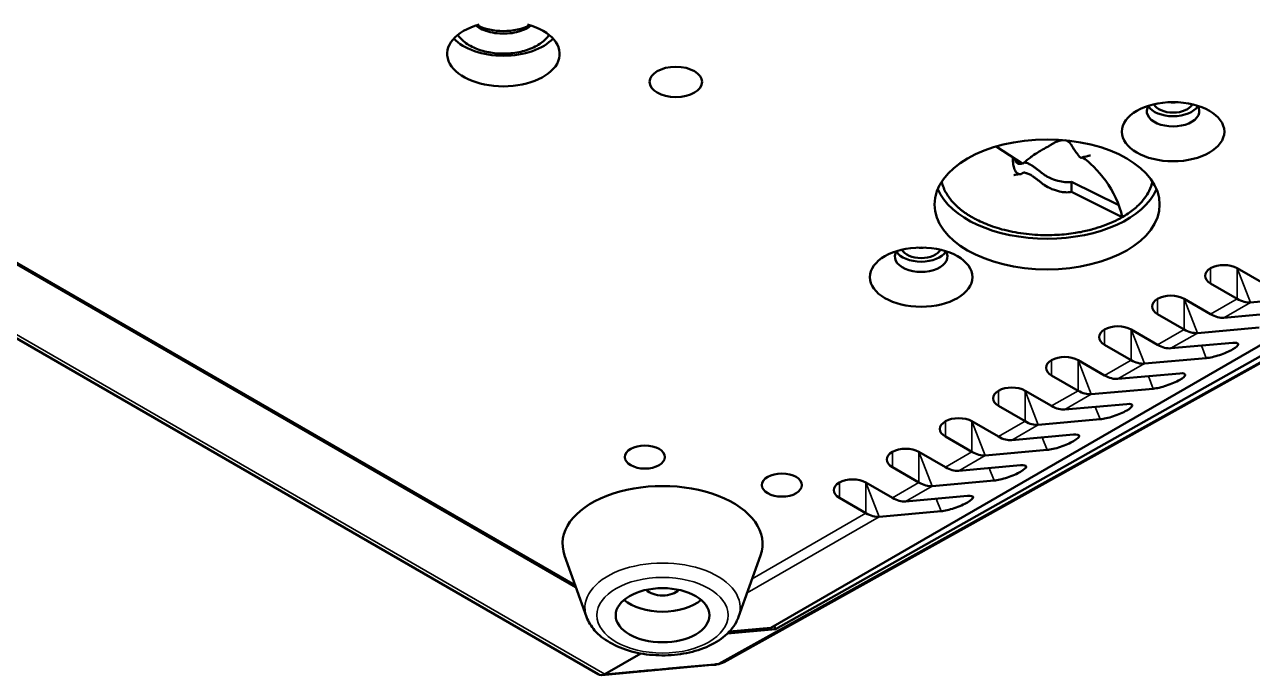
# Model space of a CAD drawing. Header units: millimetres. Extents: x 40 to 2195, y 40 to 1687.
# Drawn here: x 464 to 562.2, y 128.3 to 180.3 of the extents above; entities that cross this region are included whole.
import ezdxf

# ---------------------------------------------------------------- set-up
doc = ezdxf.new("R2010")
doc.units = ezdxf.units.MM
doc.header["$LTSCALE"] = 8
doc.layers.add('Visible (ISO)', color=7, linetype='Continuous', lineweight=50)
doc.layers.add('Visible Narrow (ISO)', color=7, linetype='Continuous', lineweight=35)

msp = doc.modelspace()

# ---------------------------------------------------------------- linework, layer by layer
at = {"layer": 'Visible (ISO)'}
for p, q in [((380.618, 202.988), (509.89, 128.352)), ((508.118, 135.329), (401.218, 197.047)), ((508.066, 135.472), (401.358, 197.08)), ((613.903, 184.14), (523.718, 132.071)), ((543.864, 169.177), (541.746, 170.574)), ((547.754, 167.748), (551.55, 165.867)), ((547.754, 167.748), (547.754, 166.932)), ((547.754, 166.932), (551.819, 164.917)), ((563.133, 159.609), (561.012, 160.834)), ((561.012, 158.385), (558.89, 159.609)), ((558.89, 157.16), (556.769, 158.385)), ((562.072, 158.101), (567.022, 158.543)), ((570.849, 157.688), (519.983, 129.328)), ((569.365, 157.465), (524.09, 131.946)), ((556.769, 155.935), (554.648, 157.16)), ((559.951, 156.876), (564.901, 157.318)), ((554.648, 154.71), (552.527, 155.935)), ((557.83, 155.651), (562.78, 156.093)), ((552.527, 153.486), (550.405, 154.71)), ((555.708, 154.426), (560.658, 154.868)), ((550.405, 152.261), (548.284, 153.486)), ((553.587, 153.202), (558.537, 153.644)), ((548.284, 151.036), (546.163, 152.261)), ((551.466, 151.977), (556.416, 152.419)), ((546.163, 149.812), (544.041, 151.036)), ((549.345, 150.752), (554.294, 151.194)), ((544.041, 148.587), (541.92, 149.812)), ((547.223, 149.527), (552.173, 149.969)), ((541.92, 147.362), (539.799, 148.587)), ((545.102, 148.303), (550.052, 148.745)), ((539.799, 146.137), (537.677, 147.362)), ((542.981, 147.078), (547.93, 147.52)), ((537.677, 144.913), (535.556, 146.137)), ((540.859, 145.853), (545.809, 146.295)), ((535.556, 143.688), (533.435, 144.913)), ((538.738, 144.628), (543.688, 145.07)), ((533.435, 142.463), (531.313, 143.688)), ((536.617, 143.404), (541.566, 143.846)), ((531.313, 141.238), (529.192, 142.463)), ((534.495, 142.179), (539.445, 142.621)), ((532.374, 140.954), (537.324, 141.396)), ((508.971, 132.941), (507.215, 137.856)), ((521.129, 132.941), (522.885, 137.856)), ((520.232, 131.602), (524.09, 131.946)), ((523.718, 132.071), (520.403, 131.775)), ((524.09, 131.946), (523.982, 132.224)), ((510.436, 128.364), (513.319, 130.013)), ((519.983, 129.328), (519.983, 129.328))]:
    msp.add_line(p, q, dxfattribs=at)
for centre, major_axis, ratio, start_param, end_param in [((502.322, 177.981), (4.5, 0), 0.57735, 2.015872, 7.408906), ((502.322, 181.655), (3.2, 0), 0.57735, 3.987541, 5.437237), ((502.322, 180.43), (-4.5, 0), 0.57735, 0.490883, 2.65071), ((555.885, 173.388), (2.1, 0), 0.57735, 2.762165, 6.662613), ((555.885, 174.204), (-1.6, 0), 0.57735, 0.279852, 2.86174), ((555.885, 175.021), (1.6, 0), 0.57735, 4.514879, 4.909899), ((555.885, 174.204), (-2.1, 0), 0.57735, 0.343429, 2.798164), ((545.809, 168.387), (-9, 0), 0.57735, 0.237941, 2.903652), ((535.733, 161.753), (2.1, 0), 0.57735, 2.762165, 6.662613), ((535.733, 162.569), (-2.1, 0), 0.57735, 0.343429, 2.798164), ((535.733, 162.569), (-1.6, 0), 0.57735, 0.279852, 2.86174), ((535.733, 163.386), (1.6, 0), 0.57735, 4.514879, 4.909899), ((559.951, 160.222), (-1.5, 0), 0.57735, 3.926991, 7.068583), ((555.708, 157.772), (-1.5, 0), 0.57735, 3.926991, 7.068583), ((561.012, 160.834), (1.5, -2.598), 0.57735, 5.497787, 6.021386), ((558.89, 159.609), (1.5, -2.598), 0.57735, 5.497787, 6.021386), ((551.466, 155.323), (-1.5, 0), 0.57735, 3.926991, 7.068583), ((556.769, 158.385), (1.5, -2.598), 0.57735, 5.497787, 6.021386), ((554.648, 157.16), (1.5, -2.598), 0.57735, 5.497787, 6.021386), ((547.223, 152.873), (-1.5, 0), 0.57735, 3.926991, 7.068583), ((552.527, 155.935), (1.5, -2.598), 0.57735, 5.497787, 6.021386), ((550.405, 154.71), (1.5, -2.598), 0.57735, 5.497787, 6.021386), ((542.981, 150.424), (-1.5, 0), 0.57735, 3.926991, 7.068583), ((548.284, 153.486), (1.5, -2.598), 0.57735, 5.497787, 6.021386), ((546.163, 152.261), (1.5, -2.598), 0.57735, 5.497787, 6.021386), ((538.738, 147.974), (-1.5, 0), 0.57735, 3.926991, 7.068583), ((544.041, 151.036), (1.5, -2.598), 0.57735, 5.497787, 6.021386), ((541.92, 149.812), (1.5, -2.598), 0.57735, 5.497787, 6.021386), ((534.495, 145.525), (-1.5, 0), 0.57735, 3.926991, 7.068583), ((539.799, 148.587), (1.5, -2.598), 0.57735, 5.497787, 6.021386), ((537.677, 147.362), (1.5, -2.598), 0.57735, 5.497787, 6.021386), ((515.05, 138.789), (-8, 0), 0.57735, 2.938162, 6.486616), ((530.253, 143.075), (-1.5, 0), 0.57735, 3.926991, 7.068583), ((535.556, 146.137), (1.5, -2.598), 0.57735, 5.497787, 6.021386), ((533.435, 144.913), (1.5, -2.598), 0.57735, 5.497787, 6.021386), ((531.313, 143.688), (1.5, -2.598), 0.57735, 5.497787, 6.021386), ((515.05, 135.523), (1.5, 0), 0.57735, 3.649255, 5.775523), ((515.05, 135.523), (3.75, 0), 0.57735, 3.742857, 5.681921), ((519.208, 130.114), (0.093, -0.996), 0.784632, 0.000069, 0.000108), ((510.256, 129.296), (0.221, 1), 0.697597, 2.92431, 3.696518)]:
    msp.add_ellipse(centre, major_axis=major_axis, ratio=ratio, start_param=start_param, end_param=end_param, dxfattribs=at)
for centre, major_axis in [((516.111, 175.735), (2.1, 0)), ((555.885, 171.755), (-4.1, 0)), ((545.809, 165.937), (9, 0)), ((535.733, 160.12), (-4.1, 0)), ((513.636, 145.729), (1.6, 0)), ((524.596, 143.484), (-1.6, 0)), ((515.05, 133.073), (-3.75, 0))]:
    msp.add_ellipse(centre, major_axis=major_axis, ratio=0.57735, dxfattribs=at)
for points, knots in [([(504.514, 180.25), (504.466, 180.207), (504.41, 180.163), (504.215, 180.031), (504.05, 179.944), (503.663, 179.792), (503.44, 179.727), (502.957, 179.634), (502.695, 179.606), (502.165, 179.594), (501.896, 179.61), (501.386, 179.685), (501.144, 179.743), (500.718, 179.888), (500.532, 179.974), (500.282, 180.126), (500.198, 180.189), (500.129, 180.25)], [2.933664, 2.933664, 2.933664, 2.933664, 3.061871, 3.061871, 3.328585, 3.328585, 3.6038, 3.6038, 3.887548, 3.887548, 4.174956, 4.174956, 4.460228, 4.460228, 4.7378, 4.7378, 4.920318, 4.920318, 4.920318, 4.920318]), ([(505.978, 179.495), (505.965, 179.477), (505.952, 179.459), (505.745, 179.186), (505.502, 178.968), (504.91, 178.572), (504.549, 178.404), (503.765, 178.15), (503.341, 178.065), (502.48, 177.986), (502.044, 177.99), (501.192, 178.085), (500.777, 178.176), (499.999, 178.445), (499.638, 178.623), (499.068, 179.032), (498.844, 179.246), (498.666, 179.495)], [2.747076, 2.747076, 2.747076, 2.747076, 2.76797, 2.76797, 3.06788, 3.06788, 3.415333, 3.415333, 3.768665, 3.768665, 4.117506, 4.117506, 4.466614, 4.466614, 4.820278, 4.820278, 5.106906, 5.106906, 5.106906, 5.106906]), ([(547.035, 171.085), (546.997, 171.082), (546.957, 171.074), (546.886, 171.057), (546.86, 171.05), (546.804, 171.033), (546.774, 171.024), (546.724, 171.008), (546.706, 171.002), (546.651, 170.984), (546.615, 170.971), (546.549, 170.946), (546.519, 170.933), (546.437, 170.896), (546.388, 170.869), (546.274, 170.804), (546.212, 170.764), (546.079, 170.68), (546.003, 170.634), (545.76, 170.494), (545.603, 170.411), (545.235, 170.206), (544.953, 170.039), (544.576, 169.77), (544.509, 169.72), (544.34, 169.591), (544.241, 169.511), (544.047, 169.347), (543.953, 169.262), (543.864, 169.177)], [0.5723157, 0.5723157, 0.5723157, 0.5723157, 0.5859827, 0.5859827, 0.593731, 0.593731, 0.6028632, 0.6028632, 0.608364, 0.608364, 0.6187408, 0.6187408, 0.6277891, 0.6277891, 0.6426012, 0.6426012, 0.6631252, 0.6631252, 0.6857124, 0.6857124, 0.7223331, 0.7223331, 0.7696781, 0.7696781, 0.7802243, 0.7802243, 0.7964371, 0.7964371, 0.8130031, 0.8130031, 0.8130031, 0.8130031]), ([(548.527, 169.663), (548.525, 169.662), (548.523, 169.662), (548.512, 169.661), (548.499, 169.666), (548.464, 169.691), (548.442, 169.713), (548.41, 169.747), (548.397, 169.761), (548.36, 169.803), (548.334, 169.834), (548.272, 169.91), (548.237, 169.954), (548.162, 170.054), (548.12, 170.11), (548.042, 170.216), (548.006, 170.266), (547.955, 170.339), (547.941, 170.361), (547.894, 170.434), (547.866, 170.481), (547.82, 170.567), (547.806, 170.594), (547.771, 170.663), (547.751, 170.701), (547.725, 170.745), (547.718, 170.756), (547.682, 170.809), (547.649, 170.846), (547.581, 170.902), (547.553, 170.922), (547.51, 170.949), (547.495, 170.957), (547.455, 170.98), (547.428, 170.994), (547.348, 171.032), (547.294, 171.052), (547.237, 171.067), (547.235, 171.067), (547.233, 171.068)], [0.2130056, 0.2130056, 0.2130056, 0.2130056, 0.2174673, 0.2174673, 0.2395745, 0.2395745, 0.2669349, 0.2669349, 0.2827999, 0.2827999, 0.3102904, 0.3102904, 0.3407244, 0.3407244, 0.3731351, 0.3731351, 0.3994974, 0.3994974, 0.4105993, 0.4105993, 0.4350594, 0.4350594, 0.4470255, 0.4470255, 0.4626407, 0.4626407, 0.4676887, 0.4676887, 0.4883797, 0.4883797, 0.5014145, 0.5014145, 0.5079848, 0.5079848, 0.5202333, 0.5202333, 0.5440608, 0.5440608, 0.5450105, 0.5450105, 0.5450105, 0.5450105]), ([(543.059, 169.708), (543.06, 169.685), (543.06, 169.663), (543.061, 169.6), (543.063, 169.558), (543.066, 169.469), (543.069, 169.42), (543.078, 169.289), (543.086, 169.214), (543.107, 169.068), (543.119, 169), (543.154, 168.857), (543.176, 168.793), (543.257, 168.594), (543.324, 168.519), (543.393, 168.451), (543.433, 168.422), (543.511, 168.381), (543.552, 168.366), (543.624, 168.354), (543.656, 168.352), (543.719, 168.36), (543.745, 168.371), (543.787, 168.394), (543.801, 168.404), (543.839, 168.431), (543.86, 168.448), (543.897, 168.469), (543.909, 168.474), (543.95, 168.484), (543.979, 168.484), (544.029, 168.475), (544.043, 168.471), (544.077, 168.463), (544.098, 168.456), (544.145, 168.442), (544.175, 168.432), (544.232, 168.413), (544.259, 168.403), (544.335, 168.374), (544.386, 168.352), (544.48, 168.306), (544.521, 168.283), (544.586, 168.241), (544.607, 168.227), (544.657, 168.191), (544.687, 168.169), (544.742, 168.127), (544.769, 168.107), (544.827, 168.063), (544.859, 168.039), (544.903, 168.007), (544.915, 167.998), (544.96, 167.965), (544.994, 167.941), (545.06, 167.894), (545.092, 167.871), (545.149, 167.827), (545.174, 167.808), (545.257, 167.743), (545.314, 167.697), (545.431, 167.603), (545.511, 167.538), (545.794, 167.345), (545.961, 167.266), (546.162, 167.18), (546.23, 167.153), (546.357, 167.106), (546.418, 167.086), (546.587, 167.031), (546.696, 167.001), (546.971, 166.938), (547.135, 166.913), (547.456, 166.896), (547.611, 166.904), (547.754, 166.932)], [0.160611, 0.160611, 0.160611, 0.160611, 0.167101, 0.167101, 0.178671, 0.178671, 0.193309, 0.193309, 0.217459, 0.217459, 0.239538, 0.239538, 0.26687, 0.26687, 0.347814, 0.347814, 0.434235, 0.434235, 0.5179, 0.5179, 0.580753, 0.580753, 0.648715, 0.648715, 0.686474, 0.686474, 0.74841, 0.74841, 0.789543, 0.789543, 0.873111, 0.873111, 0.904841, 0.904841, 0.950035, 0.950035, 1.008062, 1.008062, 1.060539, 1.060539, 1.154171, 1.154171, 1.237714, 1.237714, 1.278651, 1.278651, 1.336801, 1.336801, 1.39202, 1.39202, 1.455893, 1.455893, 1.479669, 1.479669, 1.544984, 1.544984, 1.608665, 1.608665, 1.657524, 1.657524, 1.77382, 1.77382, 1.898544, 1.898544, 2.129539, 2.129539, 2.244199, 2.244199, 2.347609, 2.347609, 2.536171, 2.536171, 2.833047, 2.833047, 3.142343, 3.142343, 3.142343, 3.142343]), ([(543.168, 169.636), (543.177, 169.609), (543.187, 169.582), (543.22, 169.503), (543.245, 169.452), (543.301, 169.364), (543.331, 169.327), (543.381, 169.28), (543.399, 169.265), (543.454, 169.225), (543.493, 169.205), (543.568, 169.179), (543.605, 169.172), (543.658, 169.17), (543.676, 169.171), (543.723, 169.179), (543.748, 169.189), (543.783, 169.209), (543.792, 169.214), (543.8, 169.22)], [0.25048756, 0.25048756, 0.25048756, 0.25048756, 0.25749738, 0.25749738, 0.27242817, 0.27242817, 0.28720425, 0.28720425, 0.29485769, 0.29485769, 0.31046044, 0.31046044, 0.32386802, 0.32386802, 0.33077322, 0.33077322, 0.34222529, 0.34222529, 0.34607765, 0.34607765, 0.34607765, 0.34607765]), ([(543.495, 169.207), (543.536, 169.219), (543.576, 169.23), (543.654, 169.25), (543.691, 169.259), (543.728, 169.267)], [0.12675335, 0.12675335, 0.12675335, 0.12675335, 0.14036607, 0.14036607, 0.15303263, 0.15303263, 0.15303263, 0.15303263]), ([(543.993, 169.297), (543.996, 169.297), (544, 169.296), (544.015, 169.294), (544.028, 169.291), (544.081, 169.279), (544.124, 169.265), (544.205, 169.239), (544.259, 169.22), (544.362, 169.179), (544.411, 169.157), (544.48, 169.122), (544.499, 169.111), (544.558, 169.076), (544.595, 169.051), (544.687, 168.986), (544.748, 168.939), (544.836, 168.872), (544.853, 168.86), (544.906, 168.821), (544.941, 168.795), (545.017, 168.741), (545.056, 168.713), (545.113, 168.671), (545.13, 168.659), (545.22, 168.589), (545.289, 168.533), (545.401, 168.444), (545.441, 168.411), (545.52, 168.351), (545.557, 168.324), (545.678, 168.24), (545.761, 168.19), (545.999, 168.063), (546.153, 167.997), (546.431, 167.896), (546.553, 167.857), (546.864, 167.774), (547.051, 167.74), (547.321, 167.718), (547.411, 167.716), (547.587, 167.723), (547.672, 167.733), (547.754, 167.748)], [0.3751685, 0.3751685, 0.3751685, 0.3751685, 0.3761108, 0.3761108, 0.379408, 0.379408, 0.3899578, 0.3899578, 0.4084902, 0.4084902, 0.4243328, 0.4243328, 0.4311331, 0.4311331, 0.444037, 0.444037, 0.4628728, 0.4628728, 0.4672583, 0.4672583, 0.4765409, 0.4765409, 0.486982, 0.486982, 0.4915829, 0.4915829, 0.5117782, 0.5117782, 0.5228934, 0.5228934, 0.5333651, 0.5333651, 0.5560134, 0.5560134, 0.5950399, 0.5950399, 0.6256878, 0.6256878, 0.6742938, 0.6742938, 0.6995673, 0.6995673, 0.7254092, 0.7254092, 0.7254092, 0.7254092]), ([(549.279, 169.854), (549.279, 169.854), (549.274, 169.853), (549.261, 169.852), (549.258, 169.851), (549.247, 169.849), (549.239, 169.848), (549.22, 169.845), (549.209, 169.843), (549.179, 169.837), (549.159, 169.834), (549.107, 169.823), (549.072, 169.816), (548.969, 169.793), (548.9, 169.775), (548.729, 169.729), (548.627, 169.697), (548.527, 169.663)], [0.13843966, 0.13843966, 0.13843966, 0.13843966, 0.15495906, 0.15495906, 0.15837451, 0.15837451, 0.16232239, 0.16232239, 0.16673548, 0.16673548, 0.17332406, 0.17332406, 0.1844074, 0.1844074, 0.20593199, 0.20593199, 0.23787354, 0.23787354, 0.23787354, 0.23787354]), ([(543.641, 168.354), (543.526, 168.358), (543.384, 168.337), (543.221, 168.299), (543.186, 168.289), (543.163, 168.282), (543.16, 168.281), (543.159, 168.281), (543.159, 168.281), (543.159, 168.281)], [0, 0, 0, 0, 0.06405182, 0.06405182, 0.08176756, 0.08176756, 0.0860919, 0.0860919, 0.08662276, 0.08662276, 0.08662276, 0.08662276]), ([(549.184, 163.883), (548.822, 163.793), (547.986, 163.622), (546.838, 163.499), (545.74, 163.471), (544.833, 163.502), (543.917, 163.592), (543.026, 163.74), (542.186, 163.937), (541.419, 164.175), (540.746, 164.437), (540.244, 164.672), (539.876, 164.87), (539.601, 165.032), (539.351, 165.194), (539.123, 165.355), (538.913, 165.515), (538.721, 165.676), (538.542, 165.838), (538.321, 166.059), (538.07, 166.345), (537.805, 166.717), (537.578, 167.135), (537.446, 167.486), (537.39, 167.71), (537.379, 167.758)], [0, 0, 0, 0, 0.0489672, 0.1096487, 0.1440811, 0.1785135, 0.2129459, 0.2473783, 0.2818107, 0.3162431, 0.3506755, 0.3851079, 0.4063988, 0.4276897, 0.4489806, 0.4702715, 0.4915624, 0.5128533, 0.5341442, 0.5554351, 0.5980169, 0.6405987, 0.6831805, 0.7257623, 0.7367841, 0.7367841, 0.7367841, 0.7367841]), ([(554.238, 167.758), (554.184, 167.519), (553.961, 166.874), (553.286, 165.972), (552.441, 165.297), (551.977, 165.008), (551.819, 164.917)], [0.8202647, 0.8202647, 0.8202647, 0.8202647, 0.8628812, 0.9314406, 0.9771469, 1, 1, 1, 1]), ([(549.184, 163.883), (549.27, 163.904), (549.949, 164.082), (550.859, 164.408), (551.589, 164.783), (551.819, 164.917)], [0, 0, 0, 0, 0.088027, 0.696009, 1, 1, 1, 1]), ([(508.971, 132.941), (509.112, 132.545), (509.337, 132.182), (509.954, 131.479), (510.369, 131.155), (511.353, 130.586), (511.934, 130.353), (513.175, 130.016), (513.834, 129.913), (515.165, 129.84), (515.836, 129.87), (517.134, 130.06), (517.762, 130.22), (518.92, 130.67), (519.451, 130.96), (520.341, 131.662), (520.707, 132.073), (521.023, 132.674), (521.081, 132.806), (521.129, 132.941)], [0.988829, 0.988829, 0.988829, 0.988829, 1.254478, 1.254478, 1.570314, 1.570314, 1.91647, 1.91647, 2.262113, 2.262113, 2.60451, 2.60451, 2.947928, 2.947928, 3.295269, 3.295269, 3.632838, 3.632838, 3.72356, 3.72356, 3.72356, 3.72356]), ([(519.983, 129.328), (519.8, 129.226), (519.595, 129.158), (519.363, 129.125), (519.338, 129.122), (519.313, 129.12)], [0, 0, 0, 0, 0.07207782, 0.07207782, 0.08076667, 0.08076667, 0.08076667, 0.08076667])]:
    msp.add_open_spline(points, degree=3, knots=knots, dxfattribs=at)
for points in [[(551.819, 164.917), (551.405, 167.031), (549.755, 168.946), (548.64, 169.7)], [(558.537, 153.644), (558.815, 153.669), (559.597, 153.85), (560.773, 154.361), (561.26, 154.81), (560.935, 154.893), (560.658, 154.868)], [(554.294, 151.194), (554.572, 151.219), (555.354, 151.401), (556.53, 151.912), (557.017, 152.361), (556.693, 152.443), (556.416, 152.419)], [(550.052, 148.745), (550.33, 148.77), (551.112, 148.951), (552.288, 149.462), (552.775, 149.911), (552.45, 149.994), (552.173, 149.969)], [(545.809, 146.295), (546.087, 146.32), (546.869, 146.502), (548.045, 147.013), (548.532, 147.462), (548.207, 147.544), (547.93, 147.52)], [(541.566, 143.846), (541.844, 143.871), (542.627, 144.052), (543.803, 144.563), (544.289, 145.012), (543.965, 145.095), (543.688, 145.07)], [(537.324, 141.396), (537.602, 141.421), (538.384, 141.603), (539.56, 142.114), (540.047, 142.563), (539.722, 142.645), (539.445, 142.621)], [(519.301, 129.119), (516.254, 128.835), (513.217, 128.557), (510.191, 128.286)]]:
    msp.add_open_spline(points, degree=3, dxfattribs=at)
at = {"layer": 'Visible Narrow (ISO)'}
for p, q in [((381.053, 203.064), (510.436, 128.364)), ((558.89, 160.834), (558.89, 159.609)), ((561.012, 160.834), (562.072, 158.101)), ((561.012, 160.834), (561.012, 158.385)), ((554.648, 158.385), (554.648, 157.16)), ((556.769, 158.385), (556.769, 155.935)), ((556.769, 158.385), (557.83, 155.651)), ((558.89, 157.16), (561.012, 158.385)), ((519.556, 129.2), (570.423, 157.56)), ((559.951, 156.876), (562.072, 158.101)), ((550.405, 155.935), (550.405, 154.71)), ((552.527, 155.935), (552.527, 153.486)), ((552.527, 155.935), (553.587, 153.202)), ((554.648, 154.71), (556.769, 155.935)), ((555.708, 154.426), (557.83, 155.651)), ((558.149, 154.644), (558.537, 153.644)), ((546.163, 153.486), (546.163, 152.261)), ((548.284, 153.486), (548.284, 151.036)), ((548.284, 153.486), (549.345, 150.752)), ((550.405, 152.261), (552.527, 153.486)), ((551.466, 151.977), (553.587, 153.202)), ((553.906, 152.195), (554.294, 151.194)), ((541.92, 151.036), (541.92, 149.812)), ((544.041, 151.036), (544.041, 148.587)), ((544.041, 151.036), (545.102, 148.303)), ((546.163, 149.812), (548.284, 151.036)), ((547.223, 149.527), (549.345, 150.752)), ((549.663, 149.745), (550.052, 148.745)), ((537.677, 148.587), (537.677, 147.362)), ((539.799, 148.587), (539.799, 146.137)), ((539.799, 148.587), (540.859, 145.853)), ((541.92, 147.362), (544.041, 148.587)), ((542.981, 147.078), (545.102, 148.303)), ((545.421, 147.296), (545.809, 146.295)), ((533.435, 146.137), (533.435, 144.913)), ((535.556, 146.137), (535.556, 143.688)), ((535.556, 146.137), (536.617, 143.404)), ((537.677, 144.913), (539.799, 146.137)), ((538.738, 144.628), (540.859, 145.853)), ((541.178, 144.846), (541.566, 143.846)), ((529.192, 143.688), (529.192, 142.463)), ((531.313, 143.688), (531.313, 141.238)), ((531.313, 143.688), (532.374, 140.954)), ((533.435, 142.463), (535.556, 143.688)), ((534.495, 142.179), (536.617, 143.404)), ((536.935, 142.397), (537.324, 141.396)), ((521.813, 134.857), (532.374, 140.954)), ((522.217, 135.987), (531.313, 141.238))]:
    msp.add_line(p, q, dxfattribs=at)
for centre, major_axis, ratio, start_param, end_param in [((515.05, 133.666), (-6.207, 0), 0.57735, 2.938162, 6.486616), ((519.208, 130.114), (0.093, -0.996), 0.784632, 0.00006, 0.339016)]:
    msp.add_ellipse(centre, major_axis=major_axis, ratio=ratio, start_param=start_param, end_param=end_param, dxfattribs=at)
msp.add_ellipse((515.05, 133.073), major_axis=(5.246, 0), ratio=0.57735, dxfattribs=at)
for points, knots in [([(510.436, 128.364), (511.171, 128.43), (511.919, 128.498), (512.896, 128.588), (513.12, 128.608), (513.344, 128.628), (513.904, 128.679), (514.466, 128.731), (515.466, 128.822), (515.901, 128.862), (516.475, 128.914), (516.607, 128.927), (517.545, 129.013), (518.374, 129.09), (519.334, 129.179), (519.445, 129.189), (519.556, 129.2)], [0.0000001, 0.0000001, 0.0000001, 0.0000001, 0.2570226, 0.2570226, 0.3333333, 0.3333333, 0.3333333, 0.5236832, 0.5236832, 0.6666667, 0.6666667, 0.7092923, 0.7092923, 0.9665269, 0.9665269, 1, 1, 1, 1]), ([(519.556, 129.2), (519.691, 129.212), (519.836, 129.251), (519.966, 129.319), (519.983, 129.328)], [0.0000256, 0.0000256, 0.0000256, 0.0000256, 0.2, 0.2299096, 0.2299096, 0.2299096, 0.2299096])]:
    msp.add_open_spline(points, degree=3, knots=knots, dxfattribs=at)

doc.saveas('drawing.dxf')
